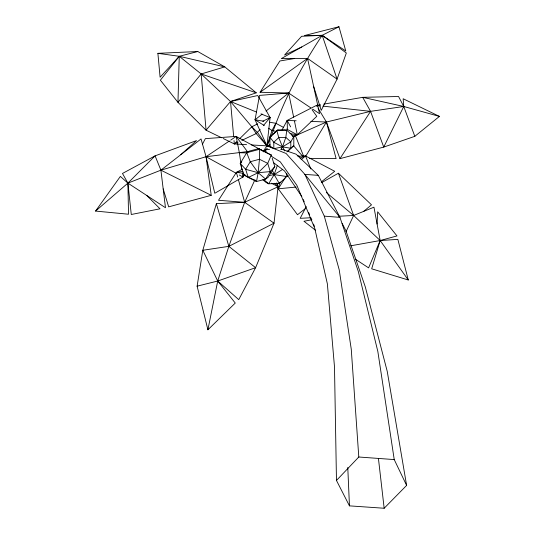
<?xml version="1.0" encoding="UTF-8"?>
<svg xmlns="http://www.w3.org/2000/svg" width="535" height="535" viewBox="0 0 535 535"><rect width="100%" height="100%" fill="white"/><g stroke="black" fill="none" stroke-linecap="round" stroke-linejoin="round"><path stroke-width="0.8" d="M179.265 56.295L160.373 80.197L177.961 102.332L201.173 73.97L224.78 66.888L179.265 56.295L160.099 77.221L157.892 53.333L179.265 56.295L201.173 73.97L206.069 130.199L230.518 101.51L256.258 92.823L224.78 66.888L197.803 51.527L179.265 56.295L177.961 102.332L206.069 130.199L221.684 137.783M377.095 224.025L377.663 211.82L396.983 235.928L380.171 240.529L350.672 245.819M274.609 183.284L278.066 186.742L274.034 223.189L255.603 267.694L238.744 299.64L217.718 281.029L202.805 250.273L216.367 203.648L244.669 202.29L278.066 186.742L276.528 182.93M202.491 144.109L205.36 138.632L236.169 136.418L263.32 151.204L266.945 145.861L270.108 117.58L257.77 95.531L230.518 101.51L201.173 73.97L256.258 92.823M254.914 179.82L244.669 202.29L228.846 246.354L217.718 281.029L235.266 303.044L207.908 329.787L197.114 286.178L202.805 250.273L228.846 246.354L274.034 223.189L244.669 202.29L218.514 200.291L236.376 172.344L242.308 169.281M271.098 156.086L280.286 161.858L296.878 185.337L314.761 228.391L327.366 283.831L334.495 366.87L336.468 480.457L349.455 505.863L384.163 508.25L406.613 485.412L394.235 459.578L377.844 351.522L358.283 271.392L339.946 217.357L304.876 174.37L286.091 153.471L266.945 145.861L255.061 119.766L259.515 95.404L288.632 93.037L310.661 107.769M180.797 154.689L196.526 140.598L155.09 155.852L122.475 173.46L127.898 183.13L128.527 214.227L95.571 211.071L127.898 183.13L160.908 170.17L201.033 138.939L206.055 156.715L214.796 193.255L242.943 177.018L243.699 172.999M207.908 329.787L217.718 281.029L255.603 267.694L228.846 246.354L216.367 203.648M305.131 208.764L297.507 214.729L278.227 188.808L279.892 182.515M338.956 26.75L304.495 35.557L322.19 35.323L345.77 50.979L338.956 26.75L322.19 35.323C301.158 66.735 283.537 100.506 271.298 136.224M251.45 144.945L266.945 145.861L272.034 130.46L275.819 123.284L283.697 127.504M277.324 165.516L274.154 174.604L268.67 183.779L265.962 182.408L262.819 179.686M271.252 155.063L267.734 163.362L258.151 172.711L248.26 177.493L243.913 174.938L240.228 163.409L246.709 152.736L249.517 151.057L258.552 148.623L271.252 155.063L258.552 148.623M270.135 146.095L266.945 145.861L269.961 139.187M346.011 231.749L353.642 215.471L373.952 207.185L380.171 240.529L408.258 279.979L371.678 268.804L380.171 240.529L353.642 215.471L326.323 192.48M323.708 104.144L362.697 97.33L370.561 111.347L383.729 147.092L414.819 136.325L439.429 116.416L403.163 98.748L403.751 106.478L383.729 147.092L339.959 158.654L326.43 122.027L318.071 108.19M306.247 206.604L300.182 218.327L310.748 217.758M281.771 130.493L287.148 120.422L316.399 105.422L320.465 104.713M280.875 149.646L282.507 146.891L285.81 137.401L286.78 130.286L284.874 129.724L277.886 129.891L269.867 137.134L269.954 146.182L271.713 147.734M305.752 156.187L326.43 122.027L370.561 111.347L403.751 106.478L439.429 116.416M272.201 158.153L274.803 166.652L268.256 177.205L265.614 179.105L256.519 181.539L248.26 177.493L245.652 169.294L240.228 163.409L241.807 161.791M293.641 117.125L288.632 93.037L260.09 92.261L279.832 60.99L294.584 58.502M296.196 187.056L278.227 188.808L286.051 176.476M339.959 158.654L370.561 111.347L322.966 106.137M95.571 211.071L120.368 176.403L127.898 183.13L165.475 207.727L160.908 170.17L155.09 155.852L127.898 183.13L131.276 214.495L160.018 208.804L146.737 195.456M239.332 175.032L242.943 177.018L244.983 174.437M260.171 129.437L256.191 133.563L241.86 140.351M263.314 125.692L270.108 117.58L260.973 113.868M274.803 166.652L270.269 171.595L265.614 179.105L258.151 172.711L250.273 161.724L246.709 152.736L259.602 149.265L259.442 159.256L258.151 172.711L256.519 181.539L255.503 180.616M336.468 480.457L358.798 457.01L351.261 349.194L339.223 269.847L324.304 216.153L304.876 174.37L318.292 175.366L339.946 217.357L324.304 216.153M223.169 138.505L234.323 143.922L236.657 141.635M239.573 138.779L251.831 126.768L257.676 123.826M280.855 182.02L279.303 183.505L268.67 183.779L263.982 179.727M277.886 129.891L269.867 137.134L273.793 142.256L282.507 146.891L290.813 148.262L293.809 145.6L293.809 136.552L286.78 130.286L276.842 130.527L278.748 137.575L282.507 146.891L284.74 150.903M292.638 136.499L297.313 134.793L316.794 116.322L312.079 109.742M263.26 151.853L267.293 148.489M264.457 151.171L266.724 149.031M286.961 151.88L290.813 148.262L290.806 141.842L293.809 136.552L291.809 135.342M287.422 151.586L293.809 145.6M270.483 172.644L274.154 174.604L286.8 176.537L287.944 175.46M287.863 175.507L279.303 183.505L274.154 174.604L272.348 170.143M301.185 159.691L305.518 155.946L334.709 171.287L321.267 181.947M363.68 211.378L371.497 204.838L338.408 173.226L321.769 182.555M264.257 125.558L255.061 119.766L262.163 114.109M266.035 111.026L288.632 93.037M260.09 92.261L307.551 58.402L337.077 79.12L321.241 110.377L313.597 86.262M249.611 151.331L206.055 156.715L211.225 195.315L160.908 170.17L206.055 156.715L229.328 141.033M230.699 140.11L236.169 136.418L247.19 151.351L247.444 152.91M282.567 169.461L274.154 174.604L269.239 175.574M293.213 136.726L326.43 122.027L336.114 158.614L309.457 158.367M262.799 121.251L270.108 117.58M234.022 140.598L234.323 143.922L238.095 142.136M301.753 46.973L284.553 55.065L301.613 36.293L322.19 35.323L346.339 52.985L337.077 79.12L322.19 35.323L281.336 58.603L307.551 58.402L319.549 113.714L312.714 109.14M300.142 158.099L305.518 155.946L310.848 168.94M233.648 136.438L230.518 101.51L251.831 126.768L256.191 133.563L266.945 145.861L270.055 144.724M211.225 195.315L168.679 206.858L163.188 188.895M197.114 286.178L217.718 281.029M273.846 148.683L282.507 146.891L290.806 141.842L285.81 137.401L278.748 137.575L273.793 142.256L273.846 148.683L269.954 146.182M311.905 219.751L303.954 221.256L315.643 230.351M237.687 177.072L236.376 172.344L242.89 171.361M338.662 216.267L353.642 215.471L338.408 173.226M298.075 156.287L305.518 155.946M157.892 53.333L197.803 51.527M269.573 149.546L265.601 149.639L266.41 152.736M236.169 136.418L239.352 152.729L246.635 152.89M287.395 129.343L287.148 120.422L296.149 120.79M310.882 121.391L326.43 122.027M234.323 143.922L246.555 144.651M358.798 457.01L394.235 459.578M320.505 105.87L316.399 105.422L317.235 106.806M236.376 172.344L243.786 173.42M276.093 131.423L272.034 130.46L268.496 128.233M289.97 133.623L297.313 134.793L294.477 121.144M255.061 119.766L263.842 121.251M269.433 122.201L275.819 123.284M403.751 106.478L362.697 97.33L398.555 96.501L403.751 106.478L414.819 136.325M281.183 149.038L296.102 154.194L318.292 175.366M297.453 155.618L299.794 156.521M230.518 101.51L256.405 112.016M243.913 174.938L254.774 180.262M286.566 129.035L297.313 134.793M271.519 183.197L278.066 186.742M206.055 156.715L236.437 173.434M355.548 259.294L368.595 267.861L380.171 240.529L397.866 239.386L408.258 279.979M273.291 162.486L284.486 170.939L301.827 196.532M251.831 126.768L257.556 132.56L266.945 145.861M293.695 145.915L302.843 156.461M287.148 120.422L290.645 126.862M342.153 223.383L345.931 230.752L365.298 286.874L387.24 371.404L406.613 485.412M303.258 199.528L304.214 201.829M308.695 212.569L309.651 214.869M310.935 217.939L311.571 219.47M313.49 224.071L314.453 226.379M295.32 135.449L303.853 156.795M238.342 179.439L244.669 202.29M277.183 183.184L278.227 188.808M239.352 152.729L240.91 163.255M241.265 165.683L241.867 169.729M242.348 172.972L242.943 177.018M378.426 458.441L384.163 508.25M347.777 467.463L349.455 505.863M286.793 173.32L286.8 176.537M250.273 161.724L245.652 169.294L258.151 172.711L270.269 171.595L267.734 163.362L259.442 159.256L250.273 161.724"/></g></svg>
